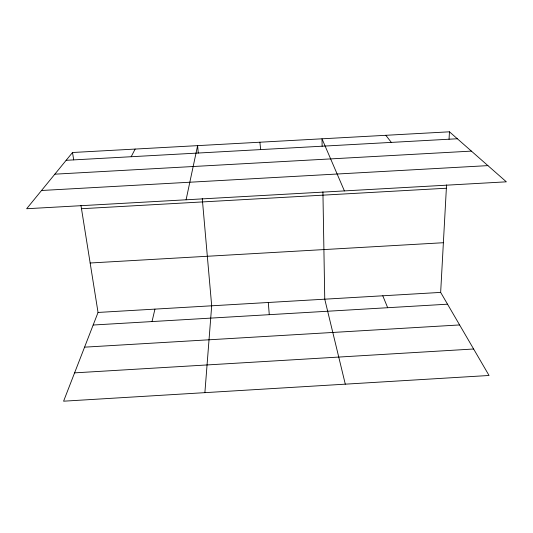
<?xml version="1.0" encoding="UTF-8"?>
<svg xmlns="http://www.w3.org/2000/svg" width="533" height="533" viewBox="0 0 533 533"><rect width="100%" height="100%" fill="white"/><g stroke="black" fill="none" stroke-linecap="round" stroke-linejoin="round"><path stroke-width="0.8" d="M80.969 205.465L98.045 312.445L63.594 401.189L489.047 375.479L440.658 292.404L446.547 184.911M449.046 139.28L449.452 131.811L72.515 152.505L26.65 208.736L506.35 181.826L449.452 131.811M204.885 392.648L211.688 305.802L202.267 198.609M186.09 199.788L197.61 145.636L198.263 153.084M152.025 321.559L154.943 309.12M131.178 156.722L135.149 149.067M74.587 372.867L473.624 349.002M98.045 312.445L440.658 292.404M93.162 325.023L447.527 304.196M84.567 347.163L459.613 324.943M81.489 208.723L446.361 188.229M90.15 262.996L443.376 242.722M66.152 160.306L457.361 138.76M54.846 174.171L471.405 151.112M41.534 190.488L487.915 165.623M385.819 135.302L391.335 142.398M344.405 190.907L322.005 138.807L322.132 146.269M382.787 295.788L387.678 307.714M345.297 384.166L324.757 299.186L322.918 191.847M72.515 152.505L73.687 159.84M259.897 142.218L260.657 149.593M268.299 302.491L269.278 314.67"/></g></svg>
